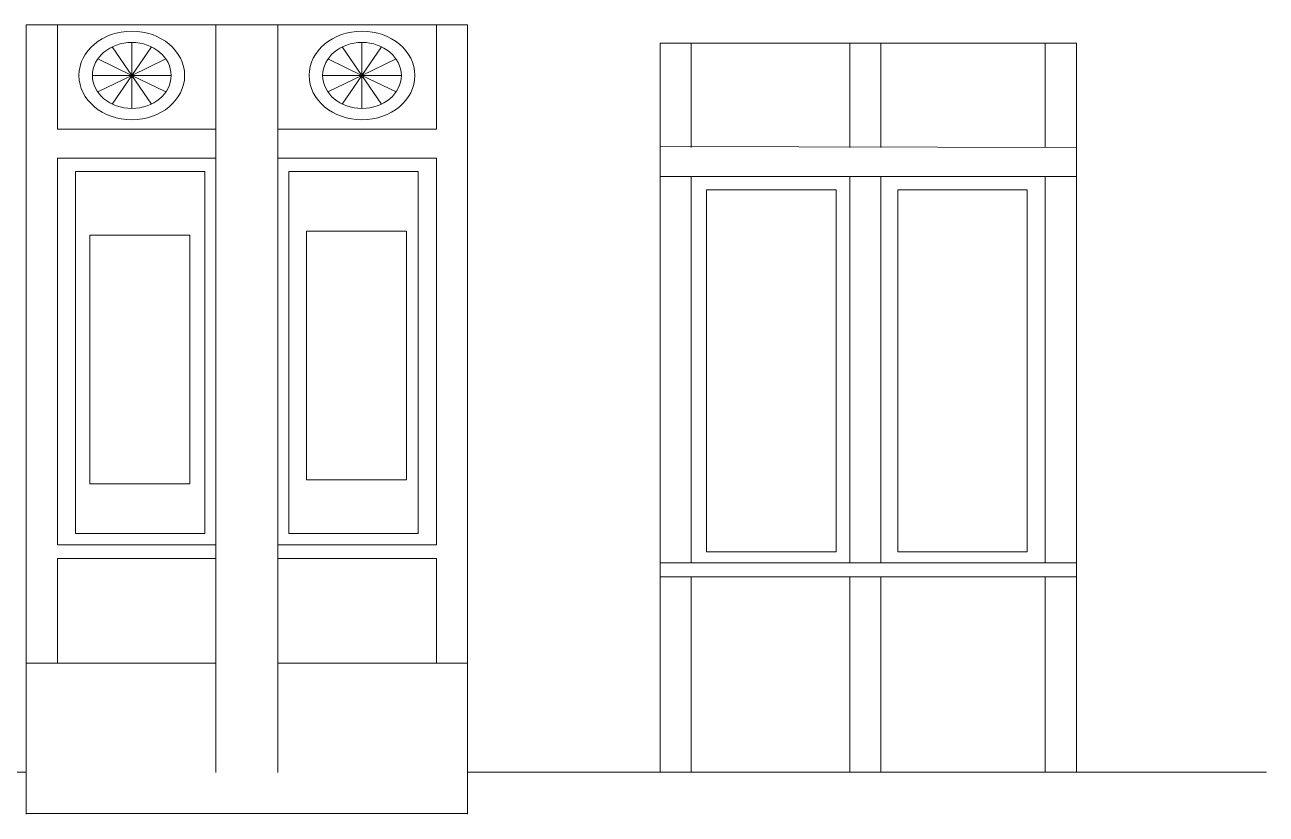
# Model space of a CAD drawing. Header units: centimetres. Extents: x -61 to 61, y -26 to 26.
# Drawn here: x -26.54 to -17.61, y 3.6 to 9.29 of the extents above; entities that cross this region are included whole.
import ezdxf

# ---------------------------------------------------------------- set-up
doc = ezdxf.new("R2010")
doc.units = ezdxf.units.CM
doc.header["$MEASUREMENT"] = 0
doc.layers.add('layer 1', color=7, linetype='Continuous')

msp = doc.modelspace()

# ---------------------------------------------------------------- linework, layer by layer
at = {"layer": 'layer 1', "color": 177, "lineweight": 9}
for points in [[(-26.5331, 4.69187), (-26.5331, 4.69187), (-26.5331, 9.28575), (-26.5331, 9.28575)], [(-26.5331, 9.28575), (-26.5331, 9.28575), (-23.35752, 9.28575), (-23.35752, 9.28575)], [(-26.30933, 8.53382), (-26.30933, 8.53382), (-26.30933, 9.28575), (-26.30933, 9.28575)], [(-25.1691, 8.53382), (-25.1691, 8.53382), (-25.1691, 9.28575), (-25.1691, 9.28575)], [(-24.72153, 8.53382), (-24.72153, 8.53382), (-24.72153, 9.28575), (-24.72153, 9.28575)], [(-23.5813, 8.53382), (-23.5813, 8.53382), (-23.5813, 9.28575), (-23.5813, 9.28575)], [(-23.35752, 4.69187), (-23.35752, 4.69187), (-23.35752, 9.28575), (-23.35752, 9.28575)], [(-25.77377, 8.9211), (-25.77377, 8.9211), (-25.91535, 9.12681), (-25.91535, 9.12681)], [(-25.77377, 8.9211), (-25.77377, 8.9211), (-25.77377, 9.15863), (-25.77377, 9.15863)], [(-25.77377, 8.9211), (-25.77377, 8.9211), (-25.63219, 9.12681), (-25.63219, 9.12681)], [(-24.11686, 8.9211), (-24.11686, 8.9211), (-24.25844, 9.12681), (-24.25844, 9.12681)], [(-24.11686, 8.9211), (-24.11686, 8.9211), (-24.11686, 9.15863), (-24.11686, 9.15863)], [(-24.11686, 8.9211), (-24.11686, 8.9211), (-23.97528, 9.12681), (-23.97528, 9.12681)], [(-21.97068, 4.56028), (-21.97068, 4.56028), (-21.97068, 9.15415), (-21.97068, 9.15415)], [(-21.97068, 9.15415), (-21.97068, 9.15415), (-18.97522, 9.15415), (-18.97522, 9.15415)], [(-21.74691, 8.40223), (-21.74691, 8.40223), (-21.74691, 9.15415), (-21.74691, 9.15415)], [(-20.60668, 8.40223), (-20.60668, 8.40223), (-20.60668, 9.15415), (-20.60668, 9.15415)], [(-20.38291, 8.40223), (-20.38291, 8.40223), (-20.38291, 9.15415), (-20.38291, 9.15415)], [(-19.19899, 8.40223), (-19.19899, 8.40223), (-19.19899, 9.15415), (-19.19899, 9.15415)], [(-18.97522, 8.40223), (-18.97522, 8.40223), (-18.97522, 9.15415), (-18.97522, 9.15415)], [(-25.77377, 8.9211), (-25.77377, 8.9211), (-26.01899, 9.03987), (-26.01899, 9.03987)], [(-25.77377, 8.9211), (-25.77377, 8.9211), (-25.52854, 9.03987), (-25.52854, 9.03987)], [(-24.11686, 8.9211), (-24.11686, 8.9211), (-24.36208, 9.03987), (-24.36208, 9.03987)], [(-24.11686, 8.9211), (-24.11686, 8.9211), (-23.87163, 9.03987), (-23.87163, 9.03987)], [(-25.77377, 8.9211), (-25.77377, 8.9211), (-26.05693, 8.9211), (-26.05693, 8.9211)], [(-25.77377, 8.9211), (-25.77377, 8.9211), (-26.01899, 8.80234), (-26.01899, 8.80234)], [(-25.77377, 8.9211), (-25.77377, 8.9211), (-25.91535, 8.71539), (-25.91535, 8.71539)], [(-25.77377, 8.9211), (-25.77377, 8.9211), (-25.49061, 8.9211), (-25.49061, 8.9211)], [(-25.77377, 8.9211), (-25.77377, 8.9211), (-25.52854, 8.80234), (-25.52854, 8.80234)], [(-25.77377, 8.9211), (-25.77377, 8.9211), (-25.63219, 8.71539), (-25.63219, 8.71539)], [(-25.77377, 8.9211), (-25.77377, 8.9211), (-25.77377, 8.68357), (-25.77377, 8.68357)], [(-24.11686, 8.9211), (-24.11686, 8.9211), (-24.40002, 8.9211), (-24.40002, 8.9211)], [(-24.11686, 8.9211), (-24.11686, 8.9211), (-24.36208, 8.80234), (-24.36208, 8.80234)], [(-24.11686, 8.9211), (-24.11686, 8.9211), (-24.25844, 8.71539), (-24.25844, 8.71539)], [(-24.11686, 8.9211), (-24.11686, 8.9211), (-24.11686, 8.68357), (-24.11686, 8.68357)], [(-24.11686, 8.9211), (-24.11686, 8.9211), (-23.97528, 8.71539), (-23.97528, 8.71539)], [(-24.11686, 8.9211), (-24.11686, 8.9211), (-23.87163, 8.80234), (-23.87163, 8.80234)], [(-24.11686, 8.9211), (-24.11686, 8.9211), (-23.8337, 8.9211), (-23.8337, 8.9211)], [(-25.1691, 8.53382), (-25.1691, 8.53382), (-26.30933, 8.53382), (-26.30933, 8.53382)], [(-25.1691, 8.53382), (-25.1691, 8.53382), (-25.1691, 8.32484), (-25.1691, 8.32484)], [(-24.72153, 8.53382), (-24.72153, 8.53382), (-23.5813, 8.53382), (-23.5813, 8.53382)], [(-24.72153, 8.53382), (-24.72153, 8.53382), (-24.72153, 8.32484), (-24.72153, 8.32484)], [(-26.30933, 6.55538), (-26.30933, 6.55538), (-26.30933, 8.32484), (-26.30933, 8.32484)], [(-25.1691, 8.32484), (-25.1691, 8.32484), (-26.30933, 8.32484), (-26.30933, 8.32484)], [(-25.1691, 6.55538), (-25.1691, 6.55538), (-25.1691, 8.32484), (-25.1691, 8.32484)], [(-24.72153, 6.55538), (-24.72153, 6.55538), (-24.72153, 8.32484), (-24.72153, 8.32484)], [(-24.72153, 8.32484), (-24.72153, 8.32484), (-23.5813, 8.32484), (-23.5813, 8.32484)], [(-23.5813, 6.55538), (-23.5813, 6.55538), (-23.5813, 8.32484), (-23.5813, 8.32484)], [(-21.74691, 6.42379), (-21.74691, 6.42379), (-21.74691, 8.19325), (-21.74691, 8.19325)], [(-20.60668, 6.42379), (-20.60668, 6.42379), (-20.60668, 8.19325), (-20.60668, 8.19325)], [(-20.38291, 6.42379), (-20.38291, 6.42379), (-20.38291, 8.19325), (-20.38291, 8.19325)], [(-19.19899, 6.42379), (-19.19899, 6.42379), (-19.19899, 8.19325), (-19.19899, 8.19325)], [(-18.97522, 6.42379), (-18.97522, 6.42379), (-18.97522, 8.19325), (-18.97522, 8.19325)], [(-26.30933, 6.55538), (-26.30933, 6.55538), (-26.30933, 6.44195), (-26.30933, 6.44195)], [(-25.1691, 6.55538), (-25.1691, 6.55538), (-25.1691, 6.44195), (-25.1691, 6.44195)], [(-24.72153, 6.55538), (-24.72153, 6.55538), (-24.72153, 6.44195), (-24.72153, 6.44195)], [(-23.5813, 6.55538), (-23.5813, 6.55538), (-23.5813, 6.44195), (-23.5813, 6.44195)], [(-26.30933, 5.54348), (-26.30933, 5.54348), (-26.30933, 6.44195), (-26.30933, 6.44195)], [(-25.1691, 5.54348), (-25.1691, 5.54348), (-25.1691, 6.44195), (-25.1691, 6.44195)], [(-24.72153, 5.54348), (-24.72153, 5.54348), (-24.72153, 6.44195), (-24.72153, 6.44195)], [(-23.5813, 5.54348), (-23.5813, 5.54348), (-23.5813, 6.44195), (-23.5813, 6.44195)], [(-21.74691, 6.42379), (-21.74691, 6.42379), (-21.74691, 6.31036), (-21.74691, 6.31036)], [(-20.60668, 6.42379), (-20.60668, 6.42379), (-20.60668, 6.31036), (-20.60668, 6.31036)], [(-20.38291, 6.42379), (-20.38291, 6.42379), (-20.38291, 6.31036), (-20.38291, 6.31036)], [(-19.19899, 6.42379), (-19.19899, 6.42379), (-19.19899, 6.31036), (-19.19899, 6.31036)], [(-18.97522, 6.42379), (-18.97522, 6.42379), (-18.97522, 6.31036), (-18.97522, 6.31036)], [(-21.74691, 5.41189), (-21.74691, 5.41189), (-21.74691, 6.31036), (-21.74691, 6.31036)], [(-20.60668, 5.41189), (-20.60668, 5.41189), (-20.60668, 6.31036), (-20.60668, 6.31036)], [(-20.38291, 5.41189), (-20.38291, 5.41189), (-20.38291, 6.31036), (-20.38291, 6.31036)], [(-19.19899, 5.41189), (-19.19899, 5.41189), (-19.19899, 6.31036), (-19.19899, 6.31036)], [(-18.97522, 5.41189), (-18.97522, 5.41189), (-18.97522, 6.31036), (-18.97522, 6.31036)], [(-25.1691, 5.54348), (-25.1691, 5.54348), (-26.30933, 5.54348), (-26.30933, 5.54348)], [(-25.1691, 5.54348), (-25.1691, 5.54348), (-25.1691, 5.44449), (-25.1691, 5.44449)], [(-24.72153, 5.54348), (-24.72153, 5.54348), (-23.5813, 5.54348), (-23.5813, 5.54348)], [(-24.72153, 5.54348), (-24.72153, 5.54348), (-24.72153, 5.44449), (-24.72153, 5.44449)], [(-26.30933, 4.69187), (-26.30933, 4.69187), (-26.30933, 5.44449), (-26.30933, 5.44449)], [(-25.1691, 5.44449), (-25.1691, 5.44449), (-26.30933, 5.44449), (-26.30933, 5.44449)], [(-25.1691, 3.90369), (-25.1691, 3.90369), (-25.1691, 5.44449), (-25.1691, 5.44449)], [(-24.72153, 3.90369), (-24.72153, 3.90369), (-24.72153, 5.44449), (-24.72153, 5.44449)], [(-24.72153, 5.44449), (-24.72153, 5.44449), (-23.5813, 5.44449), (-23.5813, 5.44449)], [(-23.5813, 4.69187), (-23.5813, 4.69187), (-23.5813, 5.44449), (-23.5813, 5.44449)], [(-18.97522, 5.41189), (-18.97522, 5.41189), (-21.97068, 5.41189), (-21.97068, 5.41189)], [(-18.97522, 5.41189), (-18.97522, 5.41189), (-18.97522, 5.3129), (-18.97522, 5.3129)], [(-18.97522, 5.3129), (-18.97522, 5.3129), (-21.97068, 5.3129), (-21.97068, 5.3129)], [(-21.74691, 4.56028), (-21.74691, 4.56028), (-21.74691, 5.3129), (-21.74691, 5.3129)], [(-20.60668, 3.90643), (-20.60668, 3.90643), (-20.60668, 5.3129), (-20.60668, 5.3129)], [(-20.38291, 3.90643), (-20.38291, 3.90643), (-20.38291, 5.3129), (-20.38291, 5.3129)], [(-19.19899, 3.90643), (-19.19899, 3.90643), (-19.19899, 5.3129), (-19.19899, 5.3129)], [(-18.97522, 3.90643), (-18.97522, 3.90643), (-18.97522, 5.3129), (-18.97522, 5.3129)], [(-26.5331, 4.69187), (-26.5331, 4.69187), (-25.1691, 4.69187), (-25.1691, 4.69187)], [(-26.5331, 4.69187), (-26.5331, 4.69187), (-26.5331, 3.90369), (-26.5331, 3.90369)], [(-23.35752, 4.69187), (-23.35752, 4.69187), (-24.72153, 4.69187), (-24.72153, 4.69187)], [(-23.35752, 4.69187), (-23.35752, 4.69187), (-23.35752, 3.90369), (-23.35752, 3.90369)], [(-21.97068, 4.56028), (-21.97068, 4.56028), (-21.97068, 3.90643), (-21.97068, 3.90643)], [(-21.74691, 4.56028), (-21.74691, 4.56028), (-21.74691, 3.90643), (-21.74691, 3.90643)]]:
    msp.add_open_spline(points, degree=3, dxfattribs=at)
for points, knots in [([(-25.77377, 8.60213), (-25.98377, 8.60213), (-26.15401, 8.74494), (-26.15401, 8.9211), (-26.15401, 8.9211), (-26.15401, 9.09726), (-25.98377, 9.24007), (-25.77377, 9.24007), (-25.77377, 9.24007), (-25.56376, 9.24007), (-25.39352, 9.09726), (-25.39352, 8.9211), (-25.39352, 8.9211), (-25.39352, 8.74494), (-25.56376, 8.60213), (-25.77377, 8.60213)], [0, 0, 0, 0, 0.2, 0.2, 0.2, 0.2, 0.4, 0.4, 0.4, 0.4, 0.6, 0.6, 0.6, 0.6, 1, 1, 1, 1]), ([(-24.11686, 8.60213), (-23.90686, 8.60213), (-23.73662, 8.74494), (-23.73662, 8.9211), (-23.73662, 8.9211), (-23.73662, 9.09726), (-23.90686, 9.24007), (-24.11686, 9.24007), (-24.11686, 9.24007), (-24.32686, 9.24007), (-24.4971, 9.09726), (-24.4971, 8.9211), (-24.4971, 8.9211), (-24.4971, 8.74494), (-24.32686, 8.60213), (-24.11686, 8.60213)], [0, 0, 0, 0, 0.2, 0.2, 0.2, 0.2, 0.4, 0.4, 0.4, 0.4, 0.6, 0.6, 0.6, 0.6, 1, 1, 1, 1]), ([(-25.77377, 8.68357), (-25.93015, 8.68357), (-26.05693, 8.78992), (-26.05693, 8.9211), (-26.05693, 8.9211), (-26.05693, 9.05228), (-25.93015, 9.15863), (-25.77377, 9.15863), (-25.77377, 9.15863), (-25.61738, 9.15863), (-25.49061, 9.05228), (-25.49061, 8.9211), (-25.49061, 8.9211), (-25.49061, 8.78992), (-25.61738, 8.68357), (-25.77377, 8.68357)], [0, 0, 0, 0, 0.2, 0.2, 0.2, 0.2, 0.4, 0.4, 0.4, 0.4, 0.6, 0.6, 0.6, 0.6, 1, 1, 1, 1]), ([(-24.11686, 8.68357), (-23.96048, 8.68357), (-23.8337, 8.78992), (-23.8337, 8.9211), (-23.8337, 8.9211), (-23.8337, 9.05228), (-23.96048, 9.15863), (-24.11686, 9.15863), (-24.11686, 9.15863), (-24.27324, 9.15863), (-24.40002, 9.05228), (-24.40002, 8.9211), (-24.40002, 8.9211), (-24.40002, 8.78992), (-24.27324, 8.68357), (-24.11686, 8.68357)], [0, 0, 0, 0, 0.2, 0.2, 0.2, 0.2, 0.4, 0.4, 0.4, 0.4, 0.6, 0.6, 0.6, 0.6, 1, 1, 1, 1]), ([(-21.97068, 8.4105), (-21.97068, 8.4105), (-18.97522, 8.40223), (-18.97522, 8.40223), (-18.97522, 8.40223), (-18.97522, 8.40223), (-18.97522, 8.19325), (-18.97522, 8.19325), (-18.97522, 8.19325), (-18.97522, 8.19325), (-21.97068, 8.19325), (-21.97068, 8.19325)], [0, 0, 0, 0, 0.25, 0.25, 0.25, 0.25, 0.5, 0.5, 0.5, 0.5, 1, 1, 1, 1]), ([(-25.24812, 8.22991), (-25.24812, 8.22991), (-26.17907, 8.22991), (-26.17907, 8.22991), (-26.17907, 8.22991), (-26.17907, 8.22991), (-26.17907, 5.62316), (-26.17907, 5.62316), (-26.17907, 5.62316), (-26.17907, 5.62316), (-25.24812, 5.62316), (-25.24812, 5.62316), (-25.24812, 5.62316), (-25.24812, 5.62316), (-25.24812, 8.22991), (-25.24812, 8.22991)], [0, 0, 0, 0, 0.2, 0.2, 0.2, 0.2, 0.4, 0.4, 0.4, 0.4, 0.6, 0.6, 0.6, 0.6, 1, 1, 1, 1]), ([(-24.6425, 8.22991), (-24.6425, 8.22991), (-23.71155, 8.22991), (-23.71155, 8.22991), (-23.71155, 8.22991), (-23.71155, 8.22991), (-23.71155, 5.62316), (-23.71155, 5.62316), (-23.71155, 5.62316), (-23.71155, 5.62316), (-24.6425, 5.62316), (-24.6425, 5.62316), (-24.6425, 5.62316), (-24.6425, 5.62316), (-24.6425, 8.22991), (-24.6425, 8.22991)], [0, 0, 0, 0, 0.2, 0.2, 0.2, 0.2, 0.4, 0.4, 0.4, 0.4, 0.6, 0.6, 0.6, 0.6, 1, 1, 1, 1]), ([(-24.51526, 7.79975), (-24.51526, 7.79975), (-23.7968, 7.79975), (-23.7968, 7.79975), (-23.7968, 7.79975), (-23.7968, 7.79975), (-23.7968, 6.00932), (-23.7968, 6.00932), (-23.7968, 6.00932), (-23.7968, 6.00932), (-24.51526, 6.00932), (-24.51526, 6.00932), (-24.51526, 6.00932), (-24.51526, 6.00932), (-24.51526, 7.79975), (-24.51526, 7.79975)], [0, 0, 0, 0, 0.2, 0.2, 0.2, 0.2, 0.4, 0.4, 0.4, 0.4, 0.6, 0.6, 0.6, 0.6, 1, 1, 1, 1]), ([(-25.35712, 7.77217), (-25.35712, 7.77217), (-26.07558, 7.77217), (-26.07558, 7.77217), (-26.07558, 7.77217), (-26.07558, 7.77217), (-26.07558, 5.98174), (-26.07558, 5.98174), (-26.07558, 5.98174), (-26.07558, 5.98174), (-25.35712, 5.98174), (-25.35712, 5.98174), (-25.35712, 5.98174), (-25.35712, 5.98174), (-25.35712, 7.77217), (-25.35712, 7.77217)], [0, 0, 0, 0, 0.2, 0.2, 0.2, 0.2, 0.4, 0.4, 0.4, 0.4, 0.6, 0.6, 0.6, 0.6, 1, 1, 1, 1])]:
    msp.add_open_spline(points, degree=3, knots=knots, dxfattribs=at)
at = {"layer": 'layer 1', "color": 242, "lineweight": 9}
for points in [[(-21.63624, 8.09832), (-21.63624, 8.09832), (-20.70529, 8.09832), (-20.70529, 8.09832), (-20.70529, 8.09832), (-20.70529, 8.09832), (-20.70529, 5.49156), (-20.70529, 5.49156), (-20.70529, 5.49156), (-20.70529, 5.49156), (-21.63624, 5.49156), (-21.63624, 5.49156), (-21.63624, 5.49156), (-21.63624, 5.49156), (-21.63624, 8.09832), (-21.63624, 8.09832)], [(-20.25948, 8.09832), (-20.25948, 8.09832), (-19.32853, 8.09832), (-19.32853, 8.09832), (-19.32853, 8.09832), (-19.32853, 8.09832), (-19.32853, 5.49156), (-19.32853, 5.49156), (-19.32853, 5.49156), (-19.32853, 5.49156), (-20.25948, 5.49156), (-20.25948, 5.49156), (-20.25948, 5.49156), (-20.25948, 5.49156), (-20.25948, 8.09832), (-20.25948, 8.09832)]]:
    msp.add_open_spline(points, degree=3, knots=[0, 0, 0, 0, 0.2, 0.2, 0.2, 0.2, 0.4, 0.4, 0.4, 0.4, 0.6, 0.6, 0.6, 0.6, 1, 1, 1, 1], dxfattribs=at)
at = {"layer": 'layer 1', "color": 250, "lineweight": 9}
for points in [[(-26.5331, 3.90644), (-26.5331, 3.90644), (-32.72496, 3.90644), (-32.72496, 3.90644)], [(-26.5331, 3.90368), (-26.5331, 3.90368), (-26.5331, 3.60368), (-26.5331, 3.60368)], [(-17.60739, 3.90644), (-17.60739, 3.90644), (-23.35752, 3.90644), (-23.35752, 3.90644)], [(-23.35752, 3.90368), (-23.35752, 3.90368), (-23.35752, 3.60368), (-23.35752, 3.60368)], [(-23.35752, 3.60884), (-23.35752, 3.60884), (-26.5331, 3.60942), (-26.5331, 3.60942)]]:
    msp.add_open_spline(points, degree=3, dxfattribs=at)

doc.saveas('drawing.dxf')
